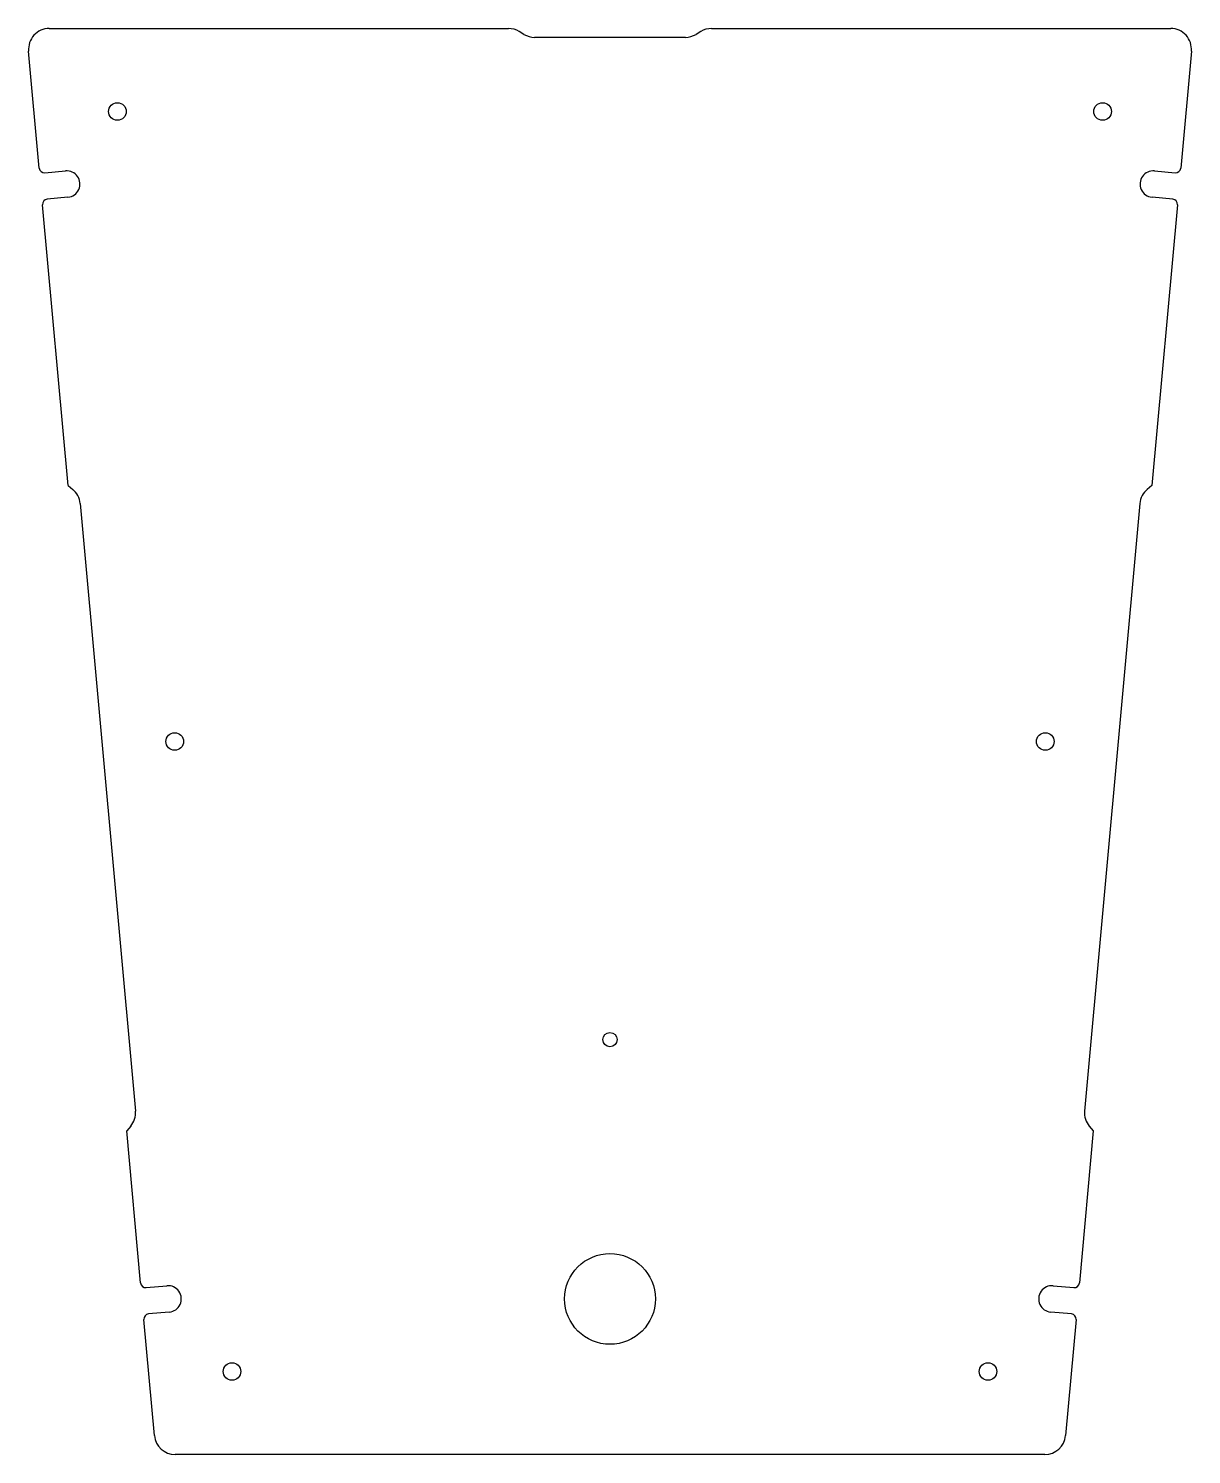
# Model space of a CAD drawing. Header units: millimetres. Extents: x -224 to 224, y -275 to 275.
import ezdxf

# ---------------------------------------------------------------- set-up
doc = ezdxf.new("R2010")
doc.units = ezdxf.units.MM

msp = doc.modelspace()

# ---------------------------------------------------------------- linework, layer by layer
at = {"color": 7, "linetype": 'Continuous', "lineweight": 25}
for p, q in [((-216.24, 275), (-39.17, 275)), ((39.17, 275), (216.24, 275)), ((-33.23, 272.75), (-35.02, 273.84)), ((29.08, 271.59), (-29.08, 271.59)), ((35.02, 273.84), (33.23, 272.75)), ((-220.11, 221.17), (-224.21, 266.28)), ((224.21, 266.28), (220.11, 221.17)), ((-217.93, 219.35), (-209.97, 220.08)), ((209.97, 220.08), (217.93, 219.35)), ((-209.04, 209.92), (-217.01, 209.2)), ((217.01, 209.2), (209.04, 209.92)), ((-208.98, 98.75), (-218.82, 207.02)), ((218.82, 207.02), (208.98, 98.75)), ((-208.98, 98.75), (-207.18, 97.25)), ((208.98, 98.75), (207.18, 97.25)), ((-204.33, 91.83), (-183.02, -142.57)), ((204.33, 91.83), (183.02, -142.57)), ((-184.84, -148.42), (-186.34, -150.22)), ((184.84, -148.42), (186.34, -150.22)), ((-181.02, -208.83), (-186.34, -150.22)), ((186.34, -150.22), (181.02, -208.83)), ((-178.84, -210.65), (-170.88, -209.92)), ((170.88, -209.92), (178.84, -210.65)), ((-175.66, -267.72), (-179.73, -222.98)), ((-169.95, -220.08), (-177.92, -220.8)), ((177.92, -220.8), (169.95, -220.08)), ((179.73, -222.98), (175.66, -267.72)), ((167.69, -275), (-167.69, -275))]:
    msp.add_line(p, q, dxfattribs=at)
for centre, radius in [((-189.96, 243), 3.4), ((189.96, 243), 3.4), ((-167.87, 0), 3.4), ((167.87, 0), 3.4), ((0, -115), 2.73), ((0, -215), 17.5), ((-145.78, -243), 3.4), ((145.78, -243), 3.4)]:
    msp.add_circle(centre, radius, dxfattribs=at)
for centre, radius, start, end in [((-216.24, 267), 8, 90, 185.1944), ((-39.17, 267), 8, 58.7558, 90), ((39.17, 267), 8, 90, 121.2442), ((216.24, 267), 8, 354.8056, 90), ((-29.08, 279.59), 8, 238.7558, 270), ((29.08, 279.59), 8, 270, 301.2442), ((-218.11, 221.35), 2, 185.1944, 275.1944), ((-209.5, 215), 5.1, 275.1944, 95.1944), ((209.5, 215), 5.1, 84.8056, 264.8056), ((218.11, 221.35), 2, 264.8056, 354.8056), ((-216.83, 207.2), 2, 95.1944, 185.1944), ((216.83, 207.2), 2, 354.8056, 84.8056), ((-212.3, 91.11), 8, 5.1944, 50.1944), ((212.3, 91.11), 8, 129.8056, 174.8056), ((-190.99, -143.3), 8, 320.1944, 5.1944), ((190.99, -143.3), 8, 174.8056, 219.8056), ((-179.02, -208.65), 2, 185.1944, 275.1944), ((179.02, -208.65), 2, 264.8056, 354.8056), ((-170.41, -215), 5.1, 275.1944, 95.1944), ((170.41, -215), 5.1, 84.8056, 264.8056), ((-177.74, -222.8), 2, 95.1944, 185.1944), ((177.74, -222.8), 2, 354.8056, 84.8056), ((-167.69, -267), 8, 185.1944, 270), ((167.69, -267), 8, 270, 354.8056)]:
    msp.add_arc(centre, radius, start, end, dxfattribs=at)

doc.saveas('drawing.dxf')
